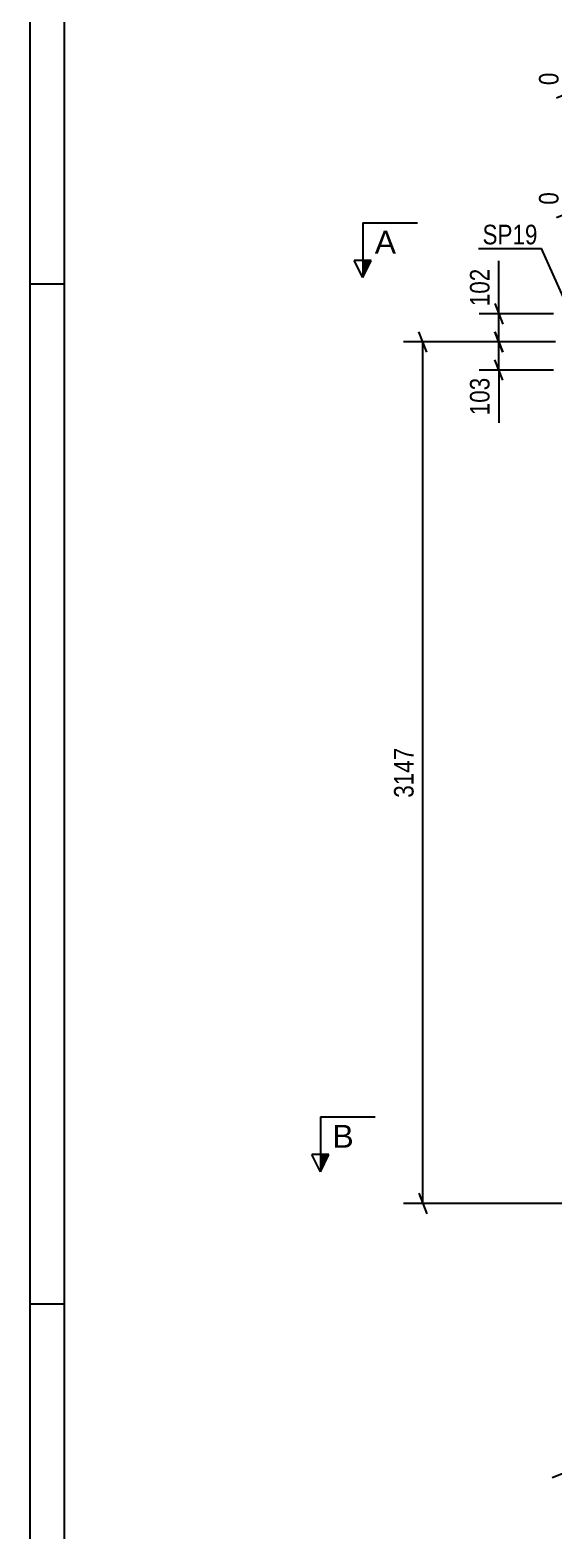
# Model space of a CAD drawing. Header units: millimetres. Extents: x -78 to 763, y -439 to 155.
# Drawn here: x -78.5 to -1.9, y -173.7 to 45.6 of the extents above; entities that cross this region are included whole.
import ezdxf

# ---------------------------------------------------------------- set-up
doc = ezdxf.new("R2010")
doc.units = ezdxf.units.MM
doc.styles.add('Arial', font='ARIAL.TTF', dxfattribs={"height": 0.2})
doc.styles.add('Arial Narrow', font='ARIALN.TTF', dxfattribs={"height": 0.2})

# ---------------------------------------------------------------- blocks, each defined once
blk = doc.blocks.new('Unknown-800830732-1133')
at = {"color": 5, "linetype": 'Continuous'}
for p, q in [((-78.47, 155.43), (-78.47, -438.57)), ((-73.47, 150.43), (-73.47, -433.57)), ((-73.47, 8.43), (-78.47, 8.43)), ((-73.47, -140.57), (-78.47, -140.57))]:
    blk.add_line(p, q, dxfattribs=at)
blk = doc.blocks.new('StraightDimension-800830732-2913 - 2550')
at = {"color": 7, "linetype": 'Continuous'}
for p, q in [((-20.44, -1.5), (-21.64, 1.5)), ((-1.64, 0), (-23.89, 0)), ((-21.04, -125.86), (-21.04, 0)), ((-21.64, -124.36), (-20.44, -127.36)), ((19.98, -125.86), (-23.89, -125.86))]:
    blk.add_line(p, q, dxfattribs=at)
at = {"color": 0}
blk.add_wipeout([(-21.79, -58.67), (-25.99, -58.67), (-25.99, -67.19), (-21.79, -67.19)], dxfattribs=at)
at = {"color": 3, "style": 'Arial Narrow'}
blk.add_text('3147', height=2.863, rotation=90.0002, dxfattribs=at).set_placement((-22.39, -66.59))
blk = doc.blocks.new('StraightDimension-800830732-3249 - 2550')
at = {"color": 7, "linetype": 'Continuous'}
blk.add_line((0.86, -164.77), (-2.14, -165.97), dxfattribs=at)
blk = doc.blocks.new('StraightDimension-800830732-3629 - 2550')
at = {"color": 7, "linetype": 'Continuous'}
for p, q in [((49.24, -1), (49.24, 27.36)), ((0, 7.5), (0, 21.88)), ((1.5, 19.35), (-1.5, 18.15)), ((0, 18.75), (49.24, 18.75)), ((47.74, 18.15), (50.74, 19.35))]:
    blk.add_line(p, q, dxfattribs=at)
at = {"color": 0, "linetype": 'Continuous'}
for points in [[(48.64, 27.96), (44.44, 27.96), (44.44, 19.45), (48.64, 19.45)], [(-0.6, 22.48), (-4.8, 22.48), (-4.8, 19.45), (-0.6, 19.45)]]:
    blk.add_wipeout(points, dxfattribs=at)
at = {"color": 0}
blk.add_wipeout([(28.88, 19.5), (28.88, 23.7), (20.37, 23.7), (20.37, 19.5)], dxfattribs=at)
at = {"color": 3, "linetype": 'Continuous', "style": 'Arial Narrow'}
for s, height, p in [('1580', 2.863, (48.04, 20.05)), ('0', 2.86, (-1.2, 20.05))]:
    blk.add_text(s, height=height, rotation=90.0002, dxfattribs=at).set_placement(p)
at = {"color": 3, "style": 'Arial Narrow'}
blk.add_text('1580', height=2.863, dxfattribs=at).set_placement((20.97, 20.1))
blk = doc.blocks.new('StraightDimension-800830732-13100 - 2550')
at = {"color": 7, "linetype": 'Continuous'}
for p, q in [((-10.54, 5.6), (-9.34, 2.6)), ((-1.93, 4.1), (-12.79, 4.1)), ((-9.94, 0), (-9.94, 4.1)), ((-9.34, -1.5), (-10.54, 1.5)), ((-1.93, 0), (-12.79, 0))]:
    blk.add_line(p, q, dxfattribs=at)
at = {"color": 0}
blk.add_wipeout([(-10.69, 11.31), (-14.89, 11.31), (-14.89, 4.62), (-10.69, 4.62)], dxfattribs=at)
at = {"color": 7, "linetype": 'Continuous'}
blk.add_line((-9.94, 4.1), (-9.94, 11.83), dxfattribs=at)
blk.add_line((-9.94, 4.1), (-9.94, 11.83), dxfattribs=at)
at = {"color": 3, "style": 'Arial Narrow'}
blk.add_text('102', height=2.863, rotation=90.0002, dxfattribs=at).set_placement((-11.29, 5.22))
blk = doc.blocks.new('StraightDimension-800830732-13101 - 2550')
at = {"color": 7, "linetype": 'Continuous'}
for p, q in [((-10.54, 1.5), (-9.34, -1.5)), ((-1.93, 0), (-12.79, 0)), ((-9.94, -4.1), (-9.94, 0)), ((-1.93, -4.1), (-12.79, -4.1)), ((-9.34, -5.6), (-10.54, -2.6))]:
    blk.add_line(p, q, dxfattribs=at)
at = {"color": 0}
blk.add_wipeout([(-10.69, -4.63), (-14.89, -4.63), (-14.89, -11.31), (-10.69, -11.31)], dxfattribs=at)
at = {"color": 7, "linetype": 'Continuous'}
blk.add_line((-9.94, -4.1), (-9.94, -11.83), dxfattribs=at)
blk.add_line((-9.94, -4.1), (-9.94, -11.83), dxfattribs=at)
at = {"color": 3, "style": 'Arial Narrow'}
blk.add_text('103', height=2.863, rotation=90.0002, dxfattribs=at).set_placement((-11.29, -10.71))
blk = doc.blocks.new('StraightDimension-800830732-13142 - 2550')
at = {"color": 7, "linetype": 'Continuous'}
for p, q in [((28.07, 10.84), (28.07, 44.83)), ((0, 3), (0, 39.34)), ((1.5, 36.82), (-1.5, 35.62)), ((0, 36.22), (28.07, 36.22)), ((26.57, 35.62), (29.57, 36.82))]:
    blk.add_line(p, q, dxfattribs=at)
at = {"color": 0, "linetype": 'Continuous'}
for points in [[(27.47, 45.43), (23.27, 45.43), (23.27, 36.92), (27.47, 36.92)], [(-0.6, 39.94), (-4.8, 39.94), (-4.8, 36.92), (-0.6, 36.92)]]:
    blk.add_wipeout(points, dxfattribs=at)
at = {"color": 0}
blk.add_wipeout([(18.29, 36.97), (18.29, 41.17), (9.78, 41.17), (9.78, 36.97)], dxfattribs=at)
at = {"color": 3, "linetype": 'Continuous', "style": 'Arial Narrow'}
for s, height, p in [('1051', 2.863, (26.87, 37.52)), ('0', 2.86, (-1.2, 37.52))]:
    blk.add_text(s, height=height, rotation=90.0002, dxfattribs=at).set_placement(p)
at = {"color": 3, "style": 'Arial Narrow'}
blk.add_text('1051', height=2.863, dxfattribs=at).set_placement((10.38, 37.57))
blk = doc.blocks.new('Mark-800830732-2572 - 2550')
at = {"color": 0}
blk.add_wipeout([(-4.27, 14.26), (-4.27, 17.26), (-12.31, 17.26), (-12.31, 14.26)], dxfattribs=at)
blk.add_wipeout([(-4.27, 14.26), (-4.27, 17.26), (-12.31, 17.26), (-12.31, 14.26)], dxfattribs=at)
at = {"color": 30, "linetype": 'Continuous'}
for p in [(-12.91, 13.66), (-0.28, 6.06)]:
    blk.add_line(p, (-3.67, 13.66), dxfattribs=at)
at = {"color": 3, "style": 'Arial Narrow'}
blk.add_text('SP19', height=2.863, dxfattribs=at).set_placement((-12.31, 14.26))
blk = doc.blocks.new('SectionMark-800830732-3760 - 2550')
at = {"color": 6, "linetype": 'Continuous'}
for p, q in [((-36.01, -113.22), (-36.01, -121.22)), ((-36.01, -121.22), (-37.26, -118.72))]:
    blk.add_line(p, q, dxfattribs=at)
at = {"color": 0, "linetype": 'Continuous'}
blk.add_wipeout([(-31.15, -117.72), (-31.15, -114.22), (-34.26, -114.22), (-34.26, -117.72)], dxfattribs=at)
at = {"linetype": 'Continuous'}
blk.add_hatch(color=6, dxfattribs=at).paths.add_polyline_path([(-36.01, -118.72), (-34.76, -118.72), (-36.01, -121.22)])
at = {"color": 6, "linetype": 'Continuous'}
for p, q in [((-36.01, -113.22), (-28.01, -113.22)), ((-34.76, -118.72), (-37.26, -118.72)), ((-36.01, -121.22), (-34.76, -118.72))]:
    blk.add_line(p, q, dxfattribs=at)
at = {"color": 3, "linetype": 'Continuous', "style": 'Arial'}
blk.add_text('B', height=3.34, dxfattribs=at).set_placement((-34.26, -117.72))
blk = doc.blocks.new('SectionMark-800830732-3794 - 2550')
at = {"color": 6, "linetype": 'Continuous'}
for p, q in [((-29.82, 17.4), (-29.82, 9.4)), ((-29.82, 9.4), (-31.07, 11.9))]:
    blk.add_line(p, q, dxfattribs=at)
at = {"color": 0, "linetype": 'Continuous'}
blk.add_wipeout([(-24.96, 12.9), (-24.96, 16.4), (-28.07, 16.4), (-28.07, 12.9)], dxfattribs=at)
at = {"linetype": 'Continuous'}
blk.add_hatch(color=6, dxfattribs=at).paths.add_polyline_path([(-29.82, 11.9), (-28.57, 11.9), (-29.82, 9.4)])
at = {"color": 6, "linetype": 'Continuous'}
for p, q in [((-29.82, 17.4), (-21.82, 17.4)), ((-28.57, 11.9), (-31.07, 11.9)), ((-29.82, 9.4), (-28.57, 11.9))]:
    blk.add_line(p, q, dxfattribs=at)
at = {"color": 3, "linetype": 'Continuous', "style": 'Arial'}
blk.add_text('A', height=3.34, dxfattribs=at).set_placement((-28.07, 12.9))

msp = doc.modelspace()

# ---------------------------------------------------------------- block references
msp.add_blockref('Unknown-800830732-1133', (0, 0))

# ---------------------------------------------------------------- next in the draw order: block references
msp.add_blockref('StraightDimension-800830732-2913 - 2550', (0, 0))

# ---------------------------------------------------------------- next in the draw order: block references
for name in ['StraightDimension-800830732-3629 - 2550', 'StraightDimension-800830732-3249 - 2550']:
    msp.add_blockref(name, (0, 0))

# ---------------------------------------------------------------- next in the draw order: block references
for name in ['StraightDimension-800830732-13100 - 2550', 'SectionMark-800830732-3760 - 2550']:
    msp.add_blockref(name, (0, 0))

# ---------------------------------------------------------------- next in the draw order: block references
for name in ['StraightDimension-800830732-13142 - 2550', 'StraightDimension-800830732-13101 - 2550']:
    msp.add_blockref(name, (0, 0))

# ---------------------------------------------------------------- next in the draw order: block references
msp.add_blockref('Mark-800830732-2572 - 2550', (0, 0))

# ---------------------------------------------------------------- next in the draw order: block references
msp.add_blockref('SectionMark-800830732-3794 - 2550', (0, 0))

doc.saveas('drawing.dxf')
